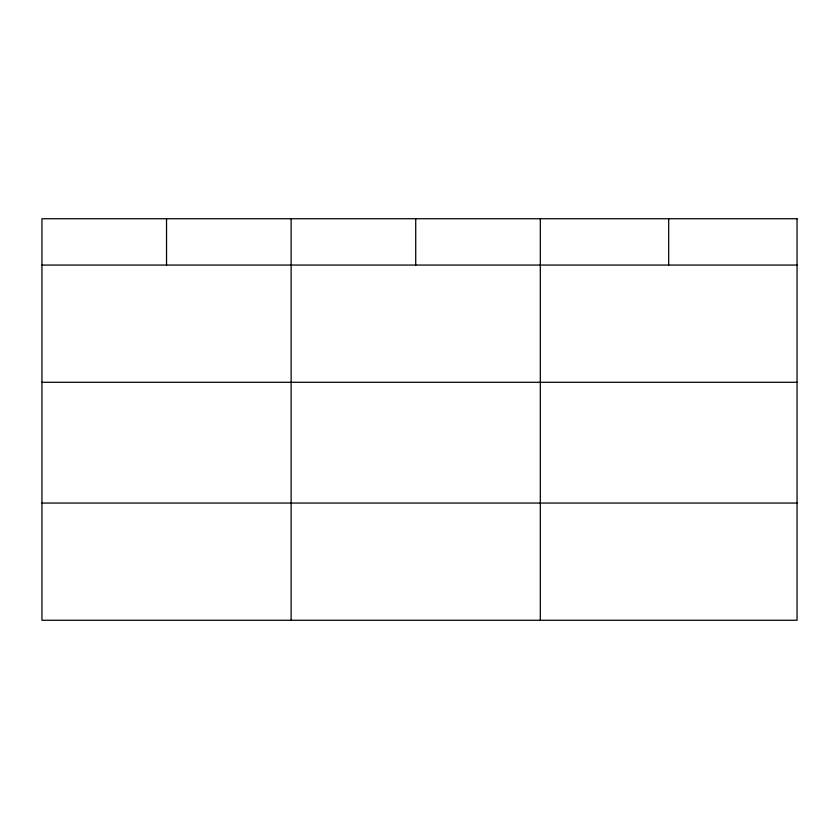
<?xml version="1.0" encoding="UTF-8"?>
<svg xmlns="http://www.w3.org/2000/svg" width="839" height="839" viewBox="0 0 839 839"><rect width="100%" height="100%" fill="white"/><g stroke="black" fill="none" stroke-linecap="round" stroke-linejoin="round"><path stroke-width="1.26" d="M41.95 265.061L797.05 265.061M41.95 382.28L797.05 382.28M41.95 503.054L797.05 503.054M668.683 218.738L668.683 265.061M540.316 218.738L540.316 620.262M415.724 218.738L415.724 265.061M291.133 218.738L291.133 620.262M166.542 218.738L166.542 265.061M797.05 218.738L41.95 218.738L41.95 620.262L797.05 620.262L797.05 218.738"/></g></svg>
